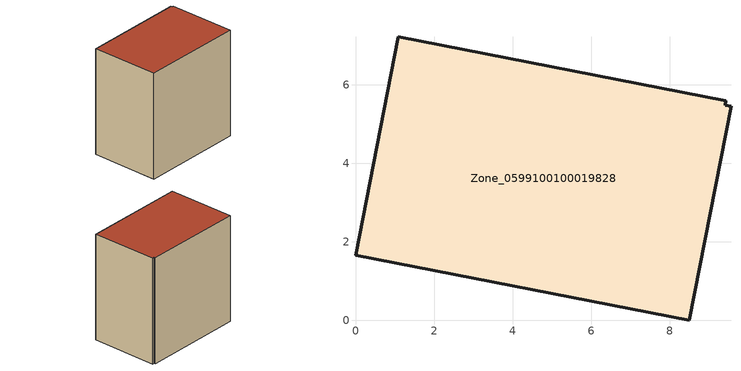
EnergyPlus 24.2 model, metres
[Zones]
Zone_0599100100019828
 floor ground (C_G): 9.43,5.59 9.41,5.49 9.56,5.46 8.5,0 0,1.66 1.09,7.23 z0
 wall outside (C_F): 9.43,5.59 1.09,7.23 0,1.66 8.5,0 9.56,5.46 9.41,5.49 9.43,5.59 z0:8.98
 roof outside (C_R): 9.41,5.49 9.43,5.59 1.09,7.23 0,1.66 8.5,0 9.56,5.46 z8.98
[BUILDING]
Pand.0599100100019828: North Axis=0; Terrain=City; Loads Convergence Tolerance Value=0.04; Temperature Convergence Tolerance Value=0.4; Solar Distribution=FullExterior; Maximum Number of Warmup Days=25; Minimum Number of Warmup Days=1
[Site:Location]
Rotterdam.The.Hague.AP_ZH_NLD Design_Conditions: Latitude=51.96; Longitude=4.45; Time Zone=1; Elevation=-4.5
[SITE:GROUNDTEMPERATURE:BUILDINGSURFACE]
18, 18, 18, 18, 18, 18, 18, 18, 18, 18, 18, 18
[MATERIAL] Thermal Absorptance=0.9; Solar Absorptance=0.7; Visible Absorptance=0.7
Name | Roughness | Thickness | Conductivity | Density | Specific Heat
G.TC.2015-2018 | MediumSmooth | 0.15 | 0.0428571 | 540 | 1210
F.TC.2015-2018 | Rough | 0.3 | 0.0666667 | 1920 | 840
R.TC.2015-2018 | MediumRough | 0.2 | 0.0333333 | 1500 | 1000
[CONSTRUCTION]
C_G: G.TC.2015-2018
C_F: F.TC.2015-2018
C_R: R.TC.2015-2018
[ZONE]
Zone_0599100100019828: Type=1; Multiplier=1; Ceiling Height=Autocalculate; Volume=Autocalculate; Floor Area=autocalculate; Part of Total Floor Area=Yes
[ZONEINFILTRATION:DESIGNFLOWRATE]
Infil_Zone_0599100100019828: Zone or ZoneList or Space or SpaceList=Zone_0599100100019828; Schedule=AlwaysOn; Design Flow Rate Calculation Method=Flow/Area; Flow Rate per Floor Area=0.0015; Constant Term Coefficient=1; Temperature Term Coefficient=0; Velocity Term Coefficient=0; Velocity Squared Term Coefficient=0
[HVACTEMPLATE:ZONE:IDEALLOADSAIRSYSTEM]
Zone_0599100100019828: Maximum Heating Supply Air Temperature=50; Minimum Cooling Supply Air Temperature=13; Maximum Heating Supply Air Humidity Ratio=0.0156; Minimum Cooling Supply Air Humidity Ratio=0.0077; Heating Limit=NoLimit; Cooling Limit=NoLimit; Dehumidification Control Type=ConstantSensibleHeatRatio; Cooling Sensible Heat Ratio=0.7; Dehumidification Setpoint=60; Humidification Control Type=None; Humidification Setpoint=30; Outdoor Air Method=None; Outdoor Air Flow Rate per Person=0.00944; Outdoor Air Flow Rate per Zone Floor Area=0; Outdoor Air Flow Rate per Zone=0; Demand Controlled Ventilation Type=None; Outdoor Air Economizer Type=NoEconomizer; Heat Recovery Type=None; Sensible Heat Recovery Effectiveness=0.7; Latent Heat Recovery Effectiveness=0.65
[ZONECONTROL:THERMOSTAT]
ThermostatControl_Zone_0599100100019828: Zone or ZoneList=Zone_0599100100019828; Control Type Schedule=DualSetpointControlType; Control 1=Thermostat_Zone_0599100100019828; Temperature Difference Between Cutout And Setpoint=0
[THERMOSTATSETPOINT:DUALSETPOINT]
Thermostat_Zone_0599100100019828: Heating Setpoint Temperature Schedule=HeatingSetpoint_Zone_0599100100019828; Cooling Setpoint Temperature Schedule=CoolingSetpoint_Zone_0599100100019828
[SCHEDULE:COMPACT]
HeatingSetpoint_Zone_0599100100019828: Through: 12/31, For: AllDays, Until: 24:00, 21
CoolingSetpoint_Zone_0599100100019828: Through: 12/31, For: AllDays, Until: 24:00, 24
DualSetpointControlType: Through: 12/31, For: AllDays, Until: 24:00, 4
AlwaysOn: Through: 12/31, For: AllDays, Until: 24:00, 1
